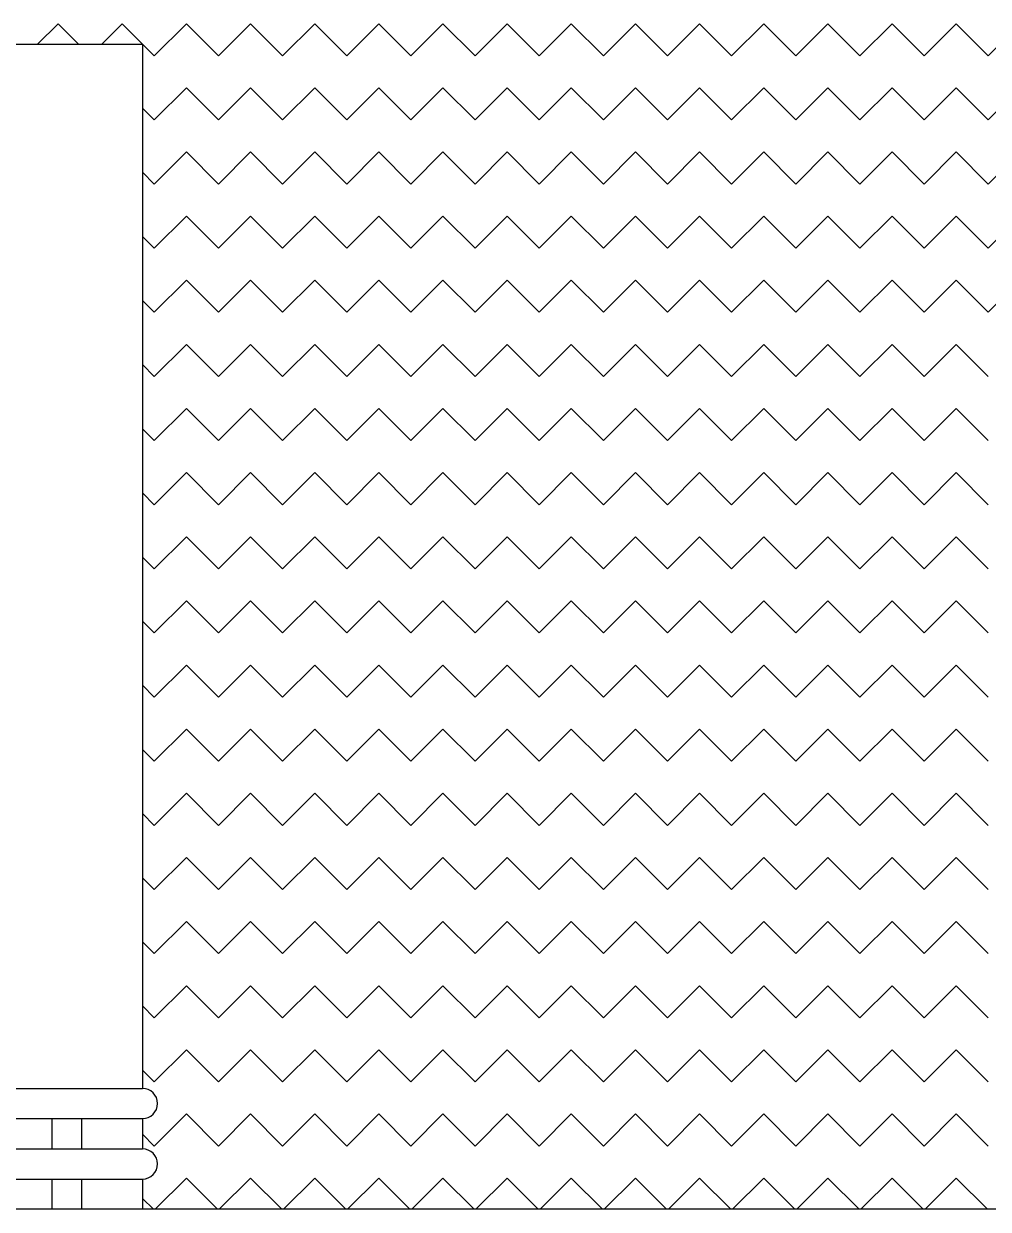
# Model space of a CAD drawing. Extents: x 78 to 306, y -397 to 18.
# Drawn here: x 280.60322 to 280.63511, y -396.37456 to -396.33534 of the extents above; entities that cross this region are included whole.
import ezdxf

# ---------------------------------------------------------------- set-up
doc = ezdxf.new("R2010")
doc.units = 0
doc.header["$LTSCALE"] = 0.5
doc.header["$MEASUREMENT"] = 0
for name, color, linetype in [('DUVAR', 6, 'CONTINUOUS'), ('KAPI', 1, 'CONTINUOUS'), ('KOLON', 4, 'CONTINUOUS'), ('MERDIVEN', 3, 'CONTINUOUS'), ('OLCU', 31, 'CONTINUOUS'), ('TARAMA', 8, 'CONTINUOUS')]:
    doc.layers.add(name, color=color, linetype=linetype)

msp = doc.modelspace()

# ---------------------------------------------------------------- linework, layer by layer
at = {"layer": 'DUVAR', "ltscale": 1.4}
for p, q in [((280.607144, -396.36456), (280.607144, -396.37056)), ((280.607144, -396.37156), (280.607144, -396.37256)), ((280.607144, -396.37356), (280.607144, -396.37456))]:
    msp.add_line(p, q, dxfattribs=at)
at = {"layer": 'KAPI', "ltscale": 1.4}
for p, q in [((280.559144, -396.336022), (280.607144, -396.336022)), ((280.607144, -396.336022), (280.607144, -396.37056)), ((280.514144, -396.37056), (280.607144, -396.37056)), ((280.514144, -396.37156), (280.607144, -396.37156)), ((280.604144, -396.37156), (280.604144, -396.37256)), ((280.605144, -396.37256), (280.605144, -396.37156)), ((280.514144, -396.37256), (280.607144, -396.37256)), ((280.514144, -396.37356), (280.607144, -396.37356)), ((280.604144, -396.37356), (280.604144, -396.37456)), ((280.605144, -396.37456), (280.605144, -396.37356))]:
    msp.add_line(p, q, dxfattribs=at)
for centre in [(280.607144, -396.37106), (280.607144, -396.37306)]:
    msp.add_arc(centre, 0.0005, 270, 90, dxfattribs=at)
at = {"layer": 'KOLON'}
msp.add_line((280.681144, -396.37456), (280.514144, -396.37456), dxfattribs=at)
at = {"layer": 'MERDIVEN', "ltscale": 1.4}
msp.add_line((280.607144, -396.35456), (280.607144, -396.36456), dxfattribs=at)
at = {"layer": 'OLCU', "ltscale": 1.4}
msp.add_line((280.607144, -396.34856), (280.607144, -396.35456), dxfattribs=at)
at = {"layer": 'TARAMA', "ltscale": 1.4}
for p, q in [((280.604353, -396.335345), (280.603676, -396.336022)), ((280.605031, -396.336022), (280.604353, -396.335345)), ((280.606475, -396.335345), (280.605798, -396.336022)), ((280.607535, -396.336405), (280.606475, -396.335345)), ((280.608596, -396.335345), (280.607535, -396.336405)), ((280.609657, -396.336405), (280.608596, -396.335345)), ((280.610717, -396.335345), (280.609657, -396.336405)), ((280.611778, -396.336405), (280.610717, -396.335345)), ((280.612839, -396.335345), (280.611778, -396.336405)), ((280.613899, -396.336405), (280.612839, -396.335345)), ((280.61496, -396.335345), (280.613899, -396.336405)), ((280.616021, -396.336405), (280.61496, -396.335345)), ((280.617081, -396.335345), (280.616021, -396.336405)), ((280.618142, -396.336405), (280.617081, -396.335345)), ((280.619203, -396.335345), (280.618142, -396.336405)), ((280.620263, -396.336405), (280.619203, -396.335345)), ((280.621324, -396.335345), (280.620263, -396.336405)), ((280.622385, -396.336405), (280.621324, -396.335345)), ((280.623445, -396.335345), (280.622385, -396.336405)), ((280.624506, -396.336405), (280.623445, -396.335345)), ((280.625567, -396.335345), (280.624506, -396.336405)), ((280.626627, -396.336405), (280.625567, -396.335345)), ((280.627688, -396.335345), (280.626627, -396.336405)), ((280.628749, -396.336405), (280.627688, -396.335345)), ((280.629809, -396.335345), (280.628749, -396.336405)), ((280.63087, -396.336405), (280.629809, -396.335345)), ((280.631931, -396.335345), (280.63087, -396.336405)), ((280.632991, -396.336405), (280.631931, -396.335345)), ((280.634052, -396.335345), (280.632991, -396.336405)), ((280.635113, -396.336405), (280.634052, -396.335345)), ((280.636173, -396.335345), (280.635113, -396.336405)), ((280.608596, -396.337466), (280.607535, -396.338527)), ((280.609657, -396.338527), (280.608596, -396.337466)), ((280.610717, -396.337466), (280.609657, -396.338527)), ((280.611778, -396.338527), (280.610717, -396.337466)), ((280.612839, -396.337466), (280.611778, -396.338527)), ((280.613899, -396.338527), (280.612839, -396.337466)), ((280.61496, -396.337466), (280.613899, -396.338527)), ((280.616021, -396.338527), (280.61496, -396.337466)), ((280.617081, -396.337466), (280.616021, -396.338527)), ((280.618142, -396.338527), (280.617081, -396.337466)), ((280.619203, -396.337466), (280.618142, -396.338527)), ((280.620263, -396.338527), (280.619203, -396.337466)), ((280.621324, -396.337466), (280.620263, -396.338527)), ((280.622385, -396.338527), (280.621324, -396.337466)), ((280.623445, -396.337466), (280.622385, -396.338527)), ((280.624506, -396.338527), (280.623445, -396.337466)), ((280.625567, -396.337466), (280.624506, -396.338527)), ((280.626627, -396.338527), (280.625567, -396.337466)), ((280.627688, -396.337466), (280.626627, -396.338527)), ((280.628749, -396.338527), (280.627688, -396.337466)), ((280.629809, -396.337466), (280.628749, -396.338527)), ((280.63087, -396.338527), (280.629809, -396.337466)), ((280.631931, -396.337466), (280.63087, -396.338527)), ((280.632991, -396.338527), (280.631931, -396.337466)), ((280.634052, -396.337466), (280.632991, -396.338527)), ((280.635113, -396.338527), (280.634052, -396.337466)), ((280.636173, -396.337466), (280.635113, -396.338527)), ((280.607535, -396.338527), (280.607144, -396.338135)), ((280.608596, -396.339587), (280.607535, -396.340648)), ((280.609657, -396.340648), (280.608596, -396.339587)), ((280.610717, -396.339587), (280.609657, -396.340648)), ((280.611778, -396.340648), (280.610717, -396.339587)), ((280.612839, -396.339587), (280.611778, -396.340648)), ((280.613899, -396.340648), (280.612839, -396.339587)), ((280.61496, -396.339587), (280.613899, -396.340648)), ((280.616021, -396.340648), (280.61496, -396.339587)), ((280.617081, -396.339587), (280.616021, -396.340648)), ((280.618142, -396.340648), (280.617081, -396.339587)), ((280.619203, -396.339587), (280.618142, -396.340648)), ((280.620263, -396.340648), (280.619203, -396.339587)), ((280.621324, -396.339587), (280.620263, -396.340648)), ((280.622385, -396.340648), (280.621324, -396.339587)), ((280.623445, -396.339587), (280.622385, -396.340648)), ((280.624506, -396.340648), (280.623445, -396.339587)), ((280.625567, -396.339587), (280.624506, -396.340648)), ((280.626627, -396.340648), (280.625567, -396.339587)), ((280.627688, -396.339587), (280.626627, -396.340648)), ((280.628749, -396.340648), (280.627688, -396.339587)), ((280.629809, -396.339587), (280.628749, -396.340648)), ((280.63087, -396.340648), (280.629809, -396.339587)), ((280.631931, -396.339587), (280.63087, -396.340648)), ((280.632991, -396.340648), (280.631931, -396.339587)), ((280.634052, -396.339587), (280.632991, -396.340648)), ((280.635113, -396.340648), (280.634052, -396.339587)), ((280.636173, -396.339587), (280.635113, -396.340648)), ((280.607535, -396.340648), (280.607144, -396.340257)), ((280.608596, -396.341709), (280.607535, -396.342769)), ((280.609657, -396.342769), (280.608596, -396.341709)), ((280.610717, -396.341709), (280.609657, -396.342769)), ((280.611778, -396.342769), (280.610717, -396.341709)), ((280.612839, -396.341709), (280.611778, -396.342769)), ((280.613899, -396.342769), (280.612839, -396.341709)), ((280.61496, -396.341709), (280.613899, -396.342769)), ((280.616021, -396.342769), (280.61496, -396.341709)), ((280.617081, -396.341709), (280.616021, -396.342769)), ((280.618142, -396.342769), (280.617081, -396.341709)), ((280.619203, -396.341709), (280.618142, -396.342769)), ((280.620263, -396.342769), (280.619203, -396.341709)), ((280.621324, -396.341709), (280.620263, -396.342769)), ((280.622385, -396.342769), (280.621324, -396.341709)), ((280.623445, -396.341709), (280.622385, -396.342769)), ((280.624506, -396.342769), (280.623445, -396.341709)), ((280.625567, -396.341709), (280.624506, -396.342769)), ((280.626627, -396.342769), (280.625567, -396.341709)), ((280.627688, -396.341709), (280.626627, -396.342769)), ((280.628749, -396.342769), (280.627688, -396.341709)), ((280.629809, -396.341709), (280.628749, -396.342769)), ((280.63087, -396.342769), (280.629809, -396.341709)), ((280.631931, -396.341709), (280.63087, -396.342769)), ((280.632991, -396.342769), (280.631931, -396.341709)), ((280.634052, -396.341709), (280.632991, -396.342769)), ((280.635113, -396.342769), (280.634052, -396.341709)), ((280.636173, -396.341709), (280.635113, -396.342769)), ((280.607535, -396.342769), (280.607144, -396.342378)), ((280.608596, -396.34383), (280.607535, -396.344891)), ((280.609657, -396.344891), (280.608596, -396.34383)), ((280.610717, -396.34383), (280.609657, -396.344891)), ((280.611778, -396.344891), (280.610717, -396.34383)), ((280.612839, -396.34383), (280.611778, -396.344891)), ((280.613899, -396.344891), (280.612839, -396.34383)), ((280.61496, -396.34383), (280.613899, -396.344891)), ((280.616021, -396.344891), (280.61496, -396.34383)), ((280.617081, -396.34383), (280.616021, -396.344891)), ((280.618142, -396.344891), (280.617081, -396.34383)), ((280.619203, -396.34383), (280.618142, -396.344891)), ((280.620263, -396.344891), (280.619203, -396.34383)), ((280.621324, -396.34383), (280.620263, -396.344891)), ((280.622385, -396.344891), (280.621324, -396.34383)), ((280.623445, -396.34383), (280.622385, -396.344891)), ((280.624506, -396.344891), (280.623445, -396.34383)), ((280.625567, -396.34383), (280.624506, -396.344891)), ((280.626627, -396.344891), (280.625567, -396.34383)), ((280.627688, -396.34383), (280.626627, -396.344891)), ((280.628749, -396.344891), (280.627688, -396.34383)), ((280.629809, -396.34383), (280.628749, -396.344891)), ((280.63087, -396.344891), (280.629809, -396.34383)), ((280.631931, -396.34383), (280.63087, -396.344891)), ((280.632991, -396.344891), (280.631931, -396.34383)), ((280.634052, -396.34383), (280.632991, -396.344891)), ((280.635113, -396.344891), (280.634052, -396.34383)), ((280.636173, -396.34383), (280.635113, -396.344891)), ((280.607535, -396.344891), (280.607144, -396.344499)), ((280.608596, -396.345951), (280.607535, -396.347012)), ((280.609657, -396.347012), (280.608596, -396.345951)), ((280.610717, -396.345951), (280.609657, -396.347012)), ((280.611778, -396.347012), (280.610717, -396.345951)), ((280.612839, -396.345951), (280.611778, -396.347012)), ((280.613899, -396.347012), (280.612839, -396.345951)), ((280.61496, -396.345951), (280.613899, -396.347012)), ((280.616021, -396.347012), (280.61496, -396.345951)), ((280.617081, -396.345951), (280.616021, -396.347012)), ((280.618142, -396.347012), (280.617081, -396.345951)), ((280.619203, -396.345951), (280.618142, -396.347012)), ((280.620263, -396.347012), (280.619203, -396.345951)), ((280.621324, -396.345951), (280.620263, -396.347012)), ((280.622385, -396.347012), (280.621324, -396.345951)), ((280.623445, -396.345951), (280.622385, -396.347012)), ((280.624506, -396.347012), (280.623445, -396.345951)), ((280.625567, -396.345951), (280.624506, -396.347012)), ((280.626627, -396.347012), (280.625567, -396.345951)), ((280.627688, -396.345951), (280.626627, -396.347012)), ((280.628749, -396.347012), (280.627688, -396.345951)), ((280.629809, -396.345951), (280.628749, -396.347012)), ((280.63087, -396.347012), (280.629809, -396.345951)), ((280.631931, -396.345951), (280.63087, -396.347012)), ((280.632991, -396.347012), (280.631931, -396.345951)), ((280.634052, -396.345951), (280.632991, -396.347012)), ((280.635113, -396.347012), (280.634052, -396.345951)), ((280.607535, -396.347012), (280.607144, -396.346621)), ((280.608596, -396.348073), (280.607535, -396.349133)), ((280.609657, -396.349133), (280.608596, -396.348073)), ((280.610717, -396.348073), (280.609657, -396.349133)), ((280.611778, -396.349133), (280.610717, -396.348073)), ((280.612839, -396.348073), (280.611778, -396.349133)), ((280.613899, -396.349133), (280.612839, -396.348073)), ((280.61496, -396.348073), (280.613899, -396.349133)), ((280.616021, -396.349133), (280.61496, -396.348073)), ((280.617081, -396.348073), (280.616021, -396.349133)), ((280.618142, -396.349133), (280.617081, -396.348073)), ((280.619203, -396.348073), (280.618142, -396.349133)), ((280.620263, -396.349133), (280.619203, -396.348073)), ((280.621324, -396.348073), (280.620263, -396.349133)), ((280.622385, -396.349133), (280.621324, -396.348073)), ((280.623445, -396.348073), (280.622385, -396.349133)), ((280.624506, -396.349133), (280.623445, -396.348073)), ((280.625567, -396.348073), (280.624506, -396.349133)), ((280.626627, -396.349133), (280.625567, -396.348073)), ((280.627688, -396.348073), (280.626627, -396.349133)), ((280.628749, -396.349133), (280.627688, -396.348073)), ((280.629809, -396.348073), (280.628749, -396.349133)), ((280.63087, -396.349133), (280.629809, -396.348073)), ((280.631931, -396.348073), (280.63087, -396.349133)), ((280.632991, -396.349133), (280.631931, -396.348073)), ((280.634052, -396.348073), (280.632991, -396.349133)), ((280.635113, -396.349133), (280.634052, -396.348073)), ((280.607535, -396.349133), (280.607144, -396.348742)), ((280.608596, -396.350194), (280.607535, -396.351255)), ((280.609657, -396.351255), (280.608596, -396.350194)), ((280.610717, -396.350194), (280.609657, -396.351255)), ((280.611778, -396.351255), (280.610717, -396.350194)), ((280.612839, -396.350194), (280.611778, -396.351255)), ((280.613899, -396.351255), (280.612839, -396.350194)), ((280.61496, -396.350194), (280.613899, -396.351255)), ((280.616021, -396.351255), (280.61496, -396.350194)), ((280.617081, -396.350194), (280.616021, -396.351255)), ((280.618142, -396.351255), (280.617081, -396.350194)), ((280.619203, -396.350194), (280.618142, -396.351255)), ((280.620263, -396.351255), (280.619203, -396.350194)), ((280.621324, -396.350194), (280.620263, -396.351255)), ((280.622385, -396.351255), (280.621324, -396.350194)), ((280.623445, -396.350194), (280.622385, -396.351255)), ((280.624506, -396.351255), (280.623445, -396.350194)), ((280.625567, -396.350194), (280.624506, -396.351255)), ((280.626627, -396.351255), (280.625567, -396.350194)), ((280.627688, -396.350194), (280.626627, -396.351255)), ((280.628749, -396.351255), (280.627688, -396.350194)), ((280.629809, -396.350194), (280.628749, -396.351255)), ((280.63087, -396.351255), (280.629809, -396.350194)), ((280.631931, -396.350194), (280.63087, -396.351255)), ((280.632991, -396.351255), (280.631931, -396.350194)), ((280.634052, -396.350194), (280.632991, -396.351255)), ((280.635113, -396.351255), (280.634052, -396.350194)), ((280.607535, -396.351255), (280.607144, -396.350863)), ((280.608596, -396.352315), (280.607535, -396.353376)), ((280.609657, -396.353376), (280.608596, -396.352315)), ((280.610717, -396.352315), (280.609657, -396.353376)), ((280.611778, -396.353376), (280.610717, -396.352315)), ((280.612839, -396.352315), (280.611778, -396.353376)), ((280.613899, -396.353376), (280.612839, -396.352315)), ((280.61496, -396.352315), (280.613899, -396.353376)), ((280.616021, -396.353376), (280.61496, -396.352315)), ((280.617081, -396.352315), (280.616021, -396.353376)), ((280.618142, -396.353376), (280.617081, -396.352315)), ((280.619203, -396.352315), (280.618142, -396.353376)), ((280.620263, -396.353376), (280.619203, -396.352315)), ((280.621324, -396.352315), (280.620263, -396.353376)), ((280.622385, -396.353376), (280.621324, -396.352315)), ((280.623445, -396.352315), (280.622385, -396.353376)), ((280.624506, -396.353376), (280.623445, -396.352315)), ((280.625567, -396.352315), (280.624506, -396.353376)), ((280.626627, -396.353376), (280.625567, -396.352315)), ((280.627688, -396.352315), (280.626627, -396.353376)), ((280.628749, -396.353376), (280.627688, -396.352315)), ((280.629809, -396.352315), (280.628749, -396.353376)), ((280.63087, -396.353376), (280.629809, -396.352315)), ((280.631931, -396.352315), (280.63087, -396.353376)), ((280.632991, -396.353376), (280.631931, -396.352315)), ((280.634052, -396.352315), (280.632991, -396.353376)), ((280.635113, -396.353376), (280.634052, -396.352315)), ((280.607535, -396.353376), (280.607144, -396.352985)), ((280.608596, -396.354437), (280.607535, -396.355497)), ((280.609657, -396.355497), (280.608596, -396.354437)), ((280.610717, -396.354437), (280.609657, -396.355497)), ((280.611778, -396.355497), (280.610717, -396.354437)), ((280.612839, -396.354437), (280.611778, -396.355497)), ((280.613899, -396.355497), (280.612839, -396.354437)), ((280.61496, -396.354437), (280.613899, -396.355497)), ((280.616021, -396.355497), (280.61496, -396.354437)), ((280.617081, -396.354437), (280.616021, -396.355497)), ((280.618142, -396.355497), (280.617081, -396.354437)), ((280.619203, -396.354437), (280.618142, -396.355497)), ((280.620263, -396.355497), (280.619203, -396.354437)), ((280.621324, -396.354437), (280.620263, -396.355497)), ((280.622385, -396.355497), (280.621324, -396.354437)), ((280.623445, -396.354437), (280.622385, -396.355497)), ((280.624506, -396.355497), (280.623445, -396.354437)), ((280.625567, -396.354437), (280.624506, -396.355497)), ((280.626627, -396.355497), (280.625567, -396.354437)), ((280.627688, -396.354437), (280.626627, -396.355497)), ((280.628749, -396.355497), (280.627688, -396.354437)), ((280.629809, -396.354437), (280.628749, -396.355497)), ((280.63087, -396.355497), (280.629809, -396.354437)), ((280.631931, -396.354437), (280.63087, -396.355497)), ((280.632991, -396.355497), (280.631931, -396.354437)), ((280.634052, -396.354437), (280.632991, -396.355497)), ((280.635113, -396.355497), (280.634052, -396.354437)), ((280.607535, -396.355497), (280.607144, -396.355106)), ((280.608596, -396.356558), (280.607535, -396.357619)), ((280.609657, -396.357619), (280.608596, -396.356558)), ((280.610717, -396.356558), (280.609657, -396.357619)), ((280.611778, -396.357619), (280.610717, -396.356558)), ((280.612839, -396.356558), (280.611778, -396.357619)), ((280.613899, -396.357619), (280.612839, -396.356558)), ((280.61496, -396.356558), (280.613899, -396.357619)), ((280.616021, -396.357619), (280.61496, -396.356558)), ((280.617081, -396.356558), (280.616021, -396.357619)), ((280.618142, -396.357619), (280.617081, -396.356558)), ((280.619203, -396.356558), (280.618142, -396.357619)), ((280.620263, -396.357619), (280.619203, -396.356558)), ((280.621324, -396.356558), (280.620263, -396.357619)), ((280.622385, -396.357619), (280.621324, -396.356558)), ((280.623445, -396.356558), (280.622385, -396.357619)), ((280.624506, -396.357619), (280.623445, -396.356558)), ((280.625567, -396.356558), (280.624506, -396.357619)), ((280.626627, -396.357619), (280.625567, -396.356558)), ((280.627688, -396.356558), (280.626627, -396.357619)), ((280.628749, -396.357619), (280.627688, -396.356558)), ((280.629809, -396.356558), (280.628749, -396.357619)), ((280.63087, -396.357619), (280.629809, -396.356558)), ((280.631931, -396.356558), (280.63087, -396.357619)), ((280.632991, -396.357619), (280.631931, -396.356558)), ((280.634052, -396.356558), (280.632991, -396.357619)), ((280.635113, -396.357619), (280.634052, -396.356558)), ((280.607535, -396.357619), (280.607144, -396.357227)), ((280.608596, -396.358679), (280.607535, -396.35974)), ((280.609657, -396.35974), (280.608596, -396.358679)), ((280.610717, -396.358679), (280.609657, -396.35974)), ((280.611778, -396.35974), (280.610717, -396.358679)), ((280.612839, -396.358679), (280.611778, -396.35974)), ((280.613899, -396.35974), (280.612839, -396.358679)), ((280.61496, -396.358679), (280.613899, -396.35974)), ((280.616021, -396.35974), (280.61496, -396.358679)), ((280.617081, -396.358679), (280.616021, -396.35974)), ((280.618142, -396.35974), (280.617081, -396.358679)), ((280.619203, -396.358679), (280.618142, -396.35974)), ((280.620263, -396.35974), (280.619203, -396.358679)), ((280.621324, -396.358679), (280.620263, -396.35974)), ((280.622385, -396.35974), (280.621324, -396.358679)), ((280.623445, -396.358679), (280.622385, -396.35974)), ((280.624506, -396.35974), (280.623445, -396.358679)), ((280.625567, -396.358679), (280.624506, -396.35974)), ((280.626627, -396.35974), (280.625567, -396.358679)), ((280.627688, -396.358679), (280.626627, -396.35974)), ((280.628749, -396.35974), (280.627688, -396.358679)), ((280.629809, -396.358679), (280.628749, -396.35974)), ((280.63087, -396.35974), (280.629809, -396.358679)), ((280.631931, -396.358679), (280.63087, -396.35974)), ((280.632991, -396.35974), (280.631931, -396.358679)), ((280.634052, -396.358679), (280.632991, -396.35974)), ((280.635113, -396.35974), (280.634052, -396.358679)), ((280.607535, -396.35974), (280.607144, -396.359348)), ((280.608596, -396.360801), (280.607535, -396.361861)), ((280.609657, -396.361861), (280.608596, -396.360801)), ((280.610717, -396.360801), (280.609657, -396.361861)), ((280.611778, -396.361861), (280.610717, -396.360801)), ((280.612839, -396.360801), (280.611778, -396.361861)), ((280.613899, -396.361861), (280.612839, -396.360801)), ((280.61496, -396.360801), (280.613899, -396.361861)), ((280.616021, -396.361861), (280.61496, -396.360801)), ((280.617081, -396.360801), (280.616021, -396.361861)), ((280.618142, -396.361861), (280.617081, -396.360801)), ((280.619203, -396.360801), (280.618142, -396.361861)), ((280.620263, -396.361861), (280.619203, -396.360801)), ((280.621324, -396.360801), (280.620263, -396.361861)), ((280.622385, -396.361861), (280.621324, -396.360801)), ((280.623445, -396.360801), (280.622385, -396.361861)), ((280.624506, -396.361861), (280.623445, -396.360801)), ((280.625567, -396.360801), (280.624506, -396.361861)), ((280.626627, -396.361861), (280.625567, -396.360801)), ((280.627688, -396.360801), (280.626627, -396.361861)), ((280.628749, -396.361861), (280.627688, -396.360801)), ((280.629809, -396.360801), (280.628749, -396.361861)), ((280.63087, -396.361861), (280.629809, -396.360801)), ((280.631931, -396.360801), (280.63087, -396.361861)), ((280.632991, -396.361861), (280.631931, -396.360801)), ((280.634052, -396.360801), (280.632991, -396.361861)), ((280.635113, -396.361861), (280.634052, -396.360801)), ((280.607535, -396.361861), (280.607144, -396.36147)), ((280.608596, -396.362922), (280.607535, -396.363983)), ((280.609657, -396.363983), (280.608596, -396.362922)), ((280.610717, -396.362922), (280.609657, -396.363983)), ((280.611778, -396.363983), (280.610717, -396.362922)), ((280.612839, -396.362922), (280.611778, -396.363983)), ((280.613899, -396.363983), (280.612839, -396.362922)), ((280.61496, -396.362922), (280.613899, -396.363983)), ((280.616021, -396.363983), (280.61496, -396.362922)), ((280.617081, -396.362922), (280.616021, -396.363983)), ((280.618142, -396.363983), (280.617081, -396.362922)), ((280.619203, -396.362922), (280.618142, -396.363983)), ((280.620263, -396.363983), (280.619203, -396.362922)), ((280.621324, -396.362922), (280.620263, -396.363983)), ((280.622385, -396.363983), (280.621324, -396.362922)), ((280.623445, -396.362922), (280.622385, -396.363983)), ((280.624506, -396.363983), (280.623445, -396.362922)), ((280.625567, -396.362922), (280.624506, -396.363983)), ((280.626627, -396.363983), (280.625567, -396.362922)), ((280.627688, -396.362922), (280.626627, -396.363983)), ((280.628749, -396.363983), (280.627688, -396.362922)), ((280.629809, -396.362922), (280.628749, -396.363983)), ((280.63087, -396.363983), (280.629809, -396.362922)), ((280.631931, -396.362922), (280.63087, -396.363983)), ((280.632991, -396.363983), (280.631931, -396.362922)), ((280.634052, -396.362922), (280.632991, -396.363983)), ((280.635113, -396.363983), (280.634052, -396.362922)), ((280.607535, -396.363983), (280.607144, -396.363591)), ((280.608596, -396.365043), (280.607535, -396.366104)), ((280.609657, -396.366104), (280.608596, -396.365043)), ((280.610717, -396.365043), (280.609657, -396.366104)), ((280.611778, -396.366104), (280.610717, -396.365043)), ((280.612839, -396.365043), (280.611778, -396.366104)), ((280.613899, -396.366104), (280.612839, -396.365043)), ((280.61496, -396.365043), (280.613899, -396.366104)), ((280.616021, -396.366104), (280.61496, -396.365043)), ((280.617081, -396.365043), (280.616021, -396.366104)), ((280.618142, -396.366104), (280.617081, -396.365043)), ((280.619203, -396.365043), (280.618142, -396.366104)), ((280.620263, -396.366104), (280.619203, -396.365043)), ((280.621324, -396.365043), (280.620263, -396.366104)), ((280.622385, -396.366104), (280.621324, -396.365043)), ((280.623445, -396.365043), (280.622385, -396.366104)), ((280.624506, -396.366104), (280.623445, -396.365043)), ((280.625567, -396.365043), (280.624506, -396.366104)), ((280.626627, -396.366104), (280.625567, -396.365043)), ((280.627688, -396.365043), (280.626627, -396.366104)), ((280.628749, -396.366104), (280.627688, -396.365043)), ((280.629809, -396.365043), (280.628749, -396.366104)), ((280.63087, -396.366104), (280.629809, -396.365043)), ((280.631931, -396.365043), (280.63087, -396.366104)), ((280.632991, -396.366104), (280.631931, -396.365043)), ((280.634052, -396.365043), (280.632991, -396.366104)), ((280.635113, -396.366104), (280.634052, -396.365043)), ((280.607535, -396.366104), (280.607144, -396.365712)), ((280.608596, -396.367165), (280.607535, -396.368225)), ((280.609657, -396.368225), (280.608596, -396.367165)), ((280.610717, -396.367165), (280.609657, -396.368225)), ((280.611778, -396.368225), (280.610717, -396.367165)), ((280.612839, -396.367165), (280.611778, -396.368225)), ((280.613899, -396.368225), (280.612839, -396.367165)), ((280.61496, -396.367165), (280.613899, -396.368225)), ((280.616021, -396.368225), (280.61496, -396.367165)), ((280.617081, -396.367165), (280.616021, -396.368225)), ((280.618142, -396.368225), (280.617081, -396.367165)), ((280.619203, -396.367165), (280.618142, -396.368225)), ((280.620263, -396.368225), (280.619203, -396.367165)), ((280.621324, -396.367165), (280.620263, -396.368225)), ((280.622385, -396.368225), (280.621324, -396.367165)), ((280.623445, -396.367165), (280.622385, -396.368225)), ((280.624506, -396.368225), (280.623445, -396.367165)), ((280.625567, -396.367165), (280.624506, -396.368225)), ((280.626627, -396.368225), (280.625567, -396.367165)), ((280.627688, -396.367165), (280.626627, -396.368225)), ((280.628749, -396.368225), (280.627688, -396.367165)), ((280.629809, -396.367165), (280.628749, -396.368225)), ((280.63087, -396.368225), (280.629809, -396.367165)), ((280.631931, -396.367165), (280.63087, -396.368225)), ((280.632991, -396.368225), (280.631931, -396.367165)), ((280.634052, -396.367165), (280.632991, -396.368225)), ((280.635113, -396.368225), (280.634052, -396.367165)), ((280.607535, -396.368225), (280.607144, -396.367834)), ((280.608596, -396.369286), (280.607535, -396.370347)), ((280.609657, -396.370347), (280.608596, -396.369286)), ((280.610717, -396.369286), (280.609657, -396.370347)), ((280.611778, -396.370347), (280.610717, -396.369286)), ((280.612839, -396.369286), (280.611778, -396.370347)), ((280.613899, -396.370347), (280.612839, -396.369286)), ((280.61496, -396.369286), (280.613899, -396.370347)), ((280.616021, -396.370347), (280.61496, -396.369286)), ((280.617081, -396.369286), (280.616021, -396.370347)), ((280.618142, -396.370347), (280.617081, -396.369286)), ((280.619203, -396.369286), (280.618142, -396.370347)), ((280.620263, -396.370347), (280.619203, -396.369286)), ((280.621324, -396.369286), (280.620263, -396.370347)), ((280.622385, -396.370347), (280.621324, -396.369286)), ((280.623445, -396.369286), (280.622385, -396.370347)), ((280.624506, -396.370347), (280.623445, -396.369286)), ((280.625567, -396.369286), (280.624506, -396.370347)), ((280.626627, -396.370347), (280.625567, -396.369286)), ((280.627688, -396.369286), (280.626627, -396.370347)), ((280.628749, -396.370347), (280.627688, -396.369286)), ((280.629809, -396.369286), (280.628749, -396.370347)), ((280.63087, -396.370347), (280.629809, -396.369286)), ((280.631931, -396.369286), (280.63087, -396.370347)), ((280.632991, -396.370347), (280.631931, -396.369286)), ((280.634052, -396.369286), (280.632991, -396.370347)), ((280.635113, -396.370347), (280.634052, -396.369286)), ((280.607535, -396.370347), (280.607144, -396.369955)), ((280.608596, -396.371407), (280.607535, -396.372468)), ((280.609657, -396.372468), (280.608596, -396.371407)), ((280.610717, -396.371407), (280.609657, -396.372468)), ((280.611778, -396.372468), (280.610717, -396.371407)), ((280.612839, -396.371407), (280.611778, -396.372468)), ((280.613899, -396.372468), (280.612839, -396.371407)), ((280.61496, -396.371407), (280.613899, -396.372468)), ((280.616021, -396.372468), (280.61496, -396.371407)), ((280.617081, -396.371407), (280.616021, -396.372468)), ((280.618142, -396.372468), (280.617081, -396.371407)), ((280.619203, -396.371407), (280.618142, -396.372468)), ((280.620263, -396.372468), (280.619203, -396.371407)), ((280.621324, -396.371407), (280.620263, -396.372468)), ((280.622385, -396.372468), (280.621324, -396.371407)), ((280.623445, -396.371407), (280.622385, -396.372468)), ((280.624506, -396.372468), (280.623445, -396.371407)), ((280.625567, -396.371407), (280.624506, -396.372468)), ((280.626627, -396.372468), (280.625567, -396.371407)), ((280.627688, -396.371407), (280.626627, -396.372468)), ((280.628749, -396.372468), (280.627688, -396.371407)), ((280.629809, -396.371407), (280.628749, -396.372468)), ((280.63087, -396.372468), (280.629809, -396.371407)), ((280.631931, -396.371407), (280.63087, -396.372468)), ((280.632991, -396.372468), (280.631931, -396.371407)), ((280.634052, -396.371407), (280.632991, -396.372468)), ((280.635113, -396.372468), (280.634052, -396.371407)), ((280.607535, -396.372468), (280.607144, -396.372076)), ((280.608596, -396.373529), (280.607565, -396.37456)), ((280.609627, -396.37456), (280.608596, -396.373529)), ((280.610717, -396.373529), (280.609686, -396.37456)), ((280.611749, -396.37456), (280.610717, -396.373529)), ((280.612839, -396.373529), (280.611808, -396.37456)), ((280.61387, -396.37456), (280.612839, -396.373529)), ((280.61496, -396.373529), (280.613929, -396.37456)), ((280.615991, -396.37456), (280.61496, -396.373529)), ((280.617081, -396.373529), (280.61605, -396.37456)), ((280.618113, -396.37456), (280.617081, -396.373529)), ((280.619203, -396.373529), (280.618171, -396.37456)), ((280.620234, -396.37456), (280.619203, -396.373529)), ((280.621324, -396.373529), (280.620293, -396.37456)), ((280.622355, -396.37456), (280.621324, -396.373529)), ((280.623445, -396.373529), (280.622414, -396.37456)), ((280.624477, -396.37456), (280.623445, -396.373529)), ((280.625567, -396.373529), (280.624535, -396.37456)), ((280.626598, -396.37456), (280.625567, -396.373529)), ((280.627688, -396.373529), (280.626657, -396.37456)), ((280.628719, -396.37456), (280.627688, -396.373529)), ((280.629809, -396.373529), (280.628778, -396.37456)), ((280.630841, -396.37456), (280.629809, -396.373529)), ((280.631931, -396.373529), (280.630899, -396.37456)), ((280.632962, -396.37456), (280.631931, -396.373529)), ((280.634052, -396.373529), (280.633021, -396.37456)), ((280.635083, -396.37456), (280.634052, -396.373529)), ((280.607506, -396.37456), (280.607144, -396.374198))]:
    msp.add_line(p, q, dxfattribs=at)

doc.saveas('drawing.dxf')
